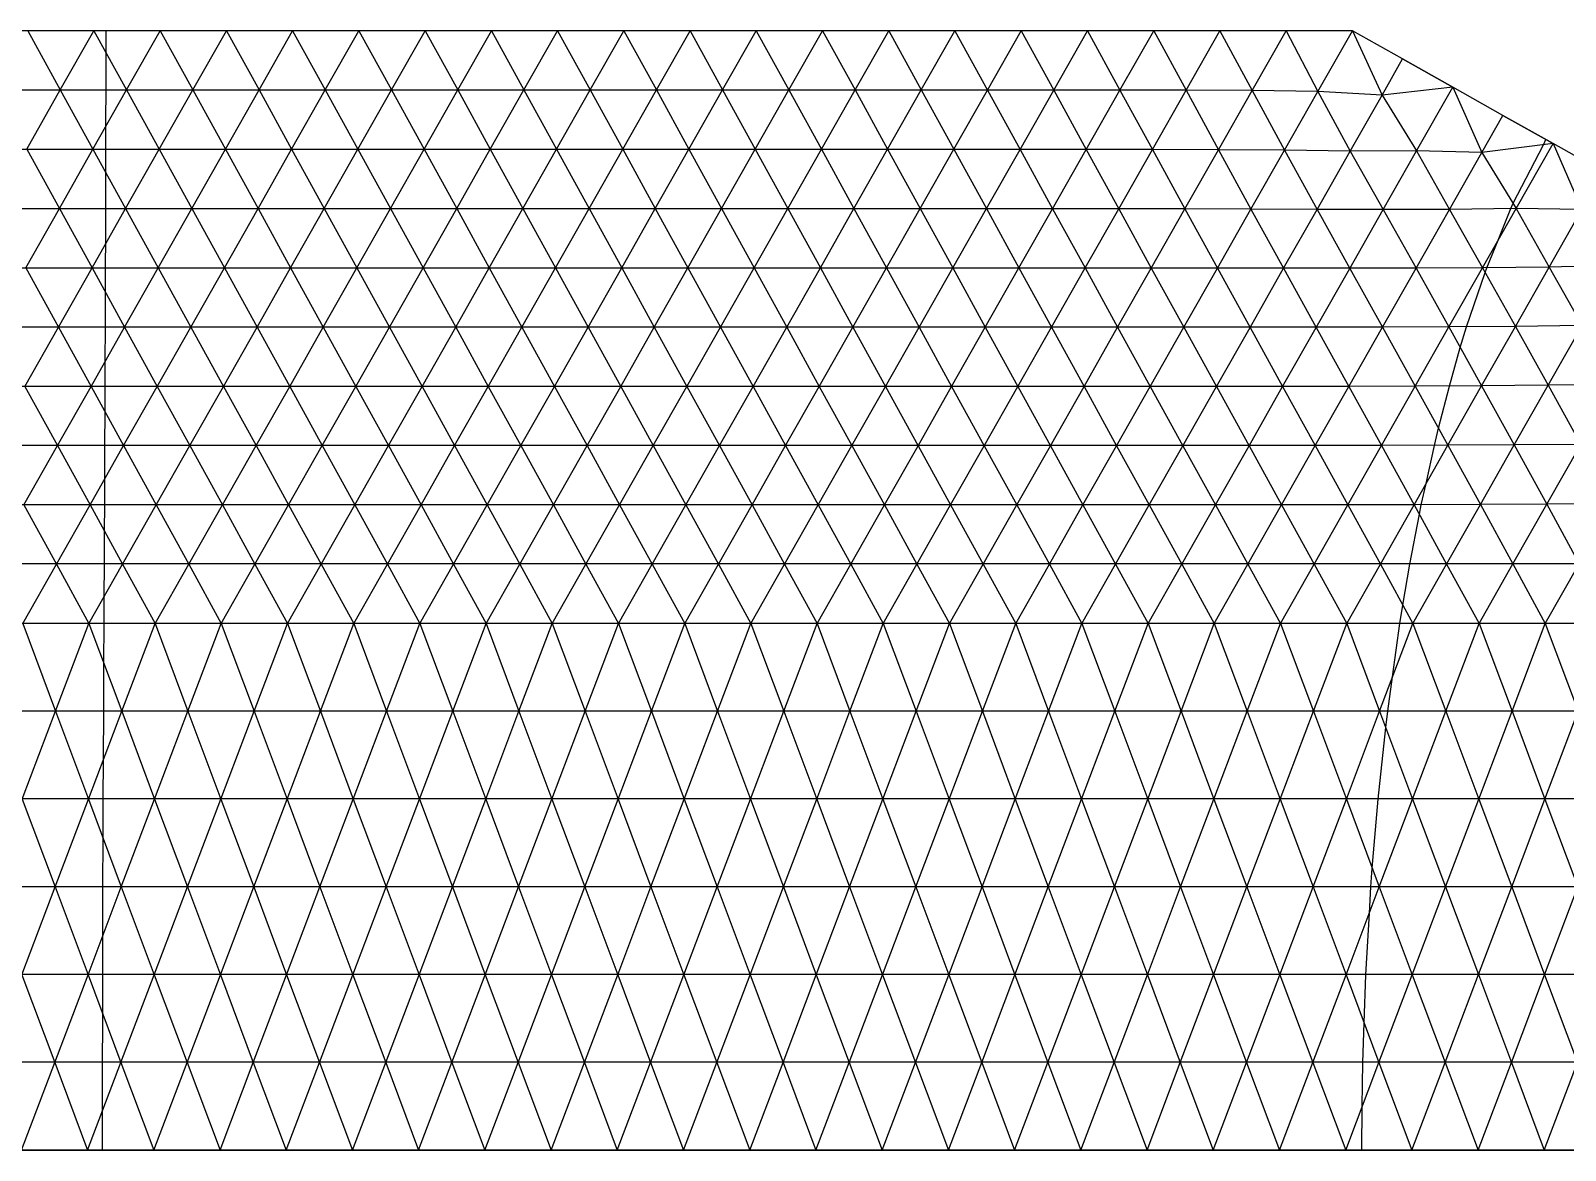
# Model space of a CAD drawing. Extents: x 0.18 to 10.14, y 0.02 to 7.38.
# Drawn here: x 6.559 to 7.482, y 1.157 to 1.83 of the extents above; entities that cross this region are included whole.
import ezdxf

# ---------------------------------------------------------------- set-up
doc = ezdxf.new("R2010")
doc.units = 0
doc.layers.add('1', color=7, linetype='CONTINUOUS')

msp = doc.modelspace()

# ---------------------------------------------------------------- linework, layer by layer
at = {"layer": '1', "color": 253}
for p, q in [((7.354183, 1.830233), (0.620165, 1.830233)), ((6.557257, 1.830233), (6.57689, 1.794582)), ((6.57689, 1.794582), (6.597104, 1.830233)), ((6.597104, 1.830233), (6.616734, 1.794581)), ((6.616734, 1.794581), (6.63695, 1.830233)), ((6.63695, 1.830233), (6.656577, 1.794581)), ((6.656577, 1.794581), (6.676796, 1.830233)), ((6.676796, 1.830233), (6.69642, 1.794581)), ((6.69642, 1.794581), (6.716642, 1.830233)), ((6.716642, 1.830233), (6.736265, 1.794581)), ((6.736265, 1.794581), (6.756489, 1.830233)), ((6.756489, 1.830233), (6.776105, 1.794577)), ((6.776105, 1.794577), (6.796335, 1.830233)), ((6.796335, 1.830233), (6.81595, 1.794585)), ((6.81595, 1.794585), (6.836182, 1.830233)), ((6.836182, 1.830233), (6.855793, 1.794573)), ((6.855793, 1.794573), (6.876028, 1.830233)), ((6.876028, 1.830233), (6.895632, 1.794586)), ((6.895632, 1.794586), (6.915874, 1.830233)), ((6.915874, 1.830233), (6.935482, 1.794574)), ((6.935482, 1.794574), (6.95572, 1.830233)), ((6.95572, 1.830233), (6.975317, 1.79458)), ((6.975317, 1.79458), (6.995567, 1.830233)), ((6.995567, 1.830233), (7.015165, 1.794575)), ((7.015165, 1.794575), (7.035412, 1.830233)), ((7.035412, 1.830233), (7.055004, 1.794571)), ((7.055004, 1.794571), (7.075259, 1.830233)), ((7.075259, 1.830233), (7.094844, 1.794566)), ((7.094844, 1.794566), (7.115106, 1.830233)), ((7.115106, 1.830233), (7.134682, 1.794557)), ((7.134682, 1.794557), (7.154951, 1.830233)), ((7.154951, 1.830233), (7.174517, 1.794542)), ((7.174517, 1.794542), (7.194798, 1.830233)), ((7.194798, 1.830233), (7.214345, 1.794509)), ((7.214345, 1.794509), (7.234644, 1.830233)), ((7.234644, 1.830233), (7.254146, 1.79444)), ((7.254146, 1.79444), (7.27449, 1.830233)), ((7.27449, 1.830233), (7.293895, 1.794275)), ((7.293895, 1.794275), (7.314337, 1.830233)), ((7.314337, 1.830233), (7.333438, 1.793749)), ((7.333438, 1.793749), (7.354183, 1.830233)), ((7.354183, 1.830233), (7.372028, 1.791558)), ((7.384363, 1.813256), (7.354183, 1.830233)), ((7.372028, 1.791558), (7.384363, 1.813256)), ((7.384363, 1.813256), (7.414544, 1.79628)), ((7.254146, 1.79444), (0.620165, 1.794582)), ((6.556683, 1.758932), (6.57689, 1.794582)), ((6.57689, 1.794582), (6.596525, 1.758931)), ((6.596525, 1.758931), (6.616734, 1.794581)), ((6.616734, 1.794581), (6.636365, 1.75893)), ((6.636365, 1.75893), (6.656577, 1.794581)), ((6.656577, 1.794581), (6.676205, 1.758928)), ((6.676205, 1.758928), (6.69642, 1.794581)), ((6.69642, 1.794581), (6.716045, 1.758929)), ((6.716045, 1.758929), (6.736265, 1.794581)), ((6.736265, 1.794581), (6.755887, 1.758929)), ((6.755887, 1.758929), (6.776105, 1.794577)), ((6.776105, 1.794577), (6.795722, 1.758922)), ((6.795722, 1.758922), (6.81595, 1.794585)), ((6.81595, 1.794585), (6.835563, 1.758935)), ((6.835563, 1.758935), (6.855793, 1.794573)), ((6.855793, 1.794573), (6.875404, 1.758916)), ((6.875404, 1.758916), (6.895632, 1.794586)), ((6.895632, 1.794586), (6.915235, 1.758933)), ((6.915235, 1.758933), (6.935482, 1.794574)), ((6.935482, 1.794574), (6.955085, 1.75892)), ((6.955085, 1.75892), (6.975317, 1.79458)), ((6.975317, 1.79458), (6.994915, 1.758921)), ((6.994915, 1.758921), (7.015165, 1.794575)), ((7.015165, 1.794575), (7.034759, 1.758918)), ((7.034759, 1.758918), (7.055004, 1.794571)), ((7.055004, 1.794571), (7.074593, 1.758905)), ((7.074593, 1.758905), (7.094844, 1.794566)), ((7.094844, 1.794566), (7.114424, 1.758895)), ((7.114424, 1.758895), (7.134682, 1.794557)), ((7.134682, 1.794557), (7.154253, 1.758874)), ((7.154253, 1.758874), (7.174517, 1.794542)), ((7.174517, 1.794542), (7.194075, 1.758838)), ((7.194075, 1.758838), (7.214345, 1.794509)), ((7.214345, 1.794509), (7.233879, 1.758769)), ((7.233879, 1.758769), (7.254146, 1.79444)), ((7.254146, 1.79444), (7.273639, 1.758633)), ((7.293895, 1.794275), (7.254146, 1.79444)), ((7.273639, 1.758633), (7.293895, 1.794275)), ((7.293895, 1.794275), (7.313321, 1.758356)), ((7.333438, 1.793749), (7.293895, 1.794275)), ((7.313321, 1.758356), (7.333438, 1.793749)), ((7.333438, 1.793749), (7.352861, 1.757836)), ((7.372028, 1.791558), (7.333438, 1.793749)), ((7.352861, 1.757836), (7.372028, 1.791558)), ((7.414544, 1.79628), (7.372028, 1.791558)), ((7.372028, 1.791558), (7.392783, 1.757996)), ((7.392783, 1.757996), (7.414544, 1.79628)), ((7.414544, 1.79628), (7.432045, 1.756993)), ((7.444724, 1.779303), (7.414544, 1.79628)), ((7.432045, 1.756993), (7.444724, 1.779303)), ((7.444724, 1.779303), (7.474905, 1.762327)), ((7.233879, 1.758769), (0.620165, 1.758931)), ((6.556683, 1.758932), (6.576319, 1.723281)), ((6.576319, 1.723281), (6.596525, 1.758931)), ((6.596525, 1.758931), (6.616159, 1.72328)), ((6.616159, 1.72328), (6.636365, 1.75893)), ((6.636365, 1.75893), (6.655997, 1.723278)), ((6.655997, 1.723278), (6.676205, 1.758928)), ((6.676205, 1.758928), (6.695833, 1.723276)), ((6.695833, 1.723276), (6.716045, 1.758929)), ((6.716045, 1.758929), (6.735669, 1.723276)), ((6.735669, 1.723276), (6.755887, 1.758929)), ((6.755887, 1.758929), (6.775508, 1.723277)), ((6.775508, 1.723277), (6.795722, 1.758922)), ((6.795722, 1.758922), (6.815339, 1.723267)), ((6.815339, 1.723267), (6.835563, 1.758935)), ((6.835563, 1.758935), (6.855175, 1.72328)), ((6.855175, 1.72328), (6.875404, 1.758916)), ((6.875404, 1.758916), (6.895013, 1.723266)), ((6.895013, 1.723266), (6.915235, 1.758933)), ((6.915235, 1.758933), (6.93484, 1.723273)), ((6.93484, 1.723273), (6.955085, 1.75892)), ((6.955085, 1.75892), (6.974682, 1.72327)), ((6.974682, 1.72327), (6.994915, 1.758921)), ((6.994915, 1.758921), (7.014514, 1.72326)), ((7.014514, 1.72326), (7.034759, 1.758918)), ((7.034759, 1.758918), (7.054347, 1.723258)), ((7.054347, 1.723258), (7.074593, 1.758905)), ((7.074593, 1.758905), (7.094181, 1.723239)), ((7.094181, 1.723239), (7.114424, 1.758895)), ((7.114424, 1.758895), (7.134003, 1.723223)), ((7.134003, 1.723223), (7.154253, 1.758874)), ((7.154253, 1.758874), (7.173826, 1.723191)), ((7.173826, 1.723191), (7.194075, 1.758838)), ((7.194075, 1.758838), (7.213634, 1.72314)), ((7.213634, 1.72314), (7.233879, 1.758769)), ((7.233879, 1.758769), (7.253421, 1.723051)), ((7.273639, 1.758633), (7.233879, 1.758769)), ((7.253421, 1.723051), (7.273639, 1.758633)), ((7.273639, 1.758633), (7.293178, 1.722915)), ((7.313321, 1.758356), (7.273639, 1.758633)), ((7.293178, 1.722915), (7.313321, 1.758356)), ((7.313321, 1.758356), (7.332909, 1.722723)), ((7.352861, 1.757836), (7.313321, 1.758356)), ((7.332909, 1.722723), (7.352861, 1.757836)), ((7.392783, 1.757996), (7.352861, 1.757836)), ((7.352861, 1.757836), (7.372692, 1.72264)), ((7.372692, 1.72264), (7.392783, 1.757996)), ((7.392783, 1.757996), (7.412536, 1.722665)), ((7.432045, 1.756993), (7.392783, 1.757996)), ((7.412536, 1.722665), (7.432045, 1.756993)), ((7.474905, 1.762327), (7.432045, 1.756993)), ((7.432045, 1.756993), (7.452778, 1.723387)), ((7.452778, 1.723387), (7.474905, 1.762327)), ((7.474905, 1.762327), (7.492232, 1.722731)), ((7.505085, 1.74535), (7.474905, 1.762327)), ((7.213634, 1.72314), (0.620165, 1.723281)), ((6.556115, 1.68763), (6.576319, 1.723281)), ((6.576319, 1.723281), (6.595953, 1.68763)), ((6.595953, 1.68763), (6.616159, 1.72328)), ((6.616159, 1.72328), (6.635791, 1.68763)), ((6.635791, 1.68763), (6.655997, 1.723278)), ((6.655997, 1.723278), (6.675626, 1.687627)), ((6.675626, 1.687627), (6.695833, 1.723276)), ((6.695833, 1.723276), (6.715459, 1.687623)), ((6.715459, 1.687623), (6.735669, 1.723276)), ((6.735669, 1.723276), (6.755291, 1.687622)), ((6.755291, 1.687622), (6.775508, 1.723277)), ((6.775508, 1.723277), (6.795125, 1.687624)), ((6.795125, 1.687624), (6.815339, 1.723267)), ((6.815339, 1.723267), (6.834954, 1.687615)), ((6.834954, 1.687615), (6.855175, 1.72328)), ((6.855175, 1.72328), (6.874784, 1.687621)), ((6.874784, 1.687621), (6.895013, 1.723266)), ((6.895013, 1.723266), (6.914617, 1.687618)), ((6.914617, 1.687618), (6.93484, 1.723273)), ((6.93484, 1.723273), (6.954446, 1.687614)), ((6.954446, 1.687614), (6.974682, 1.72327)), ((6.974682, 1.72327), (6.994276, 1.687613)), ((6.994276, 1.687613), (7.014514, 1.72326)), ((7.014514, 1.72326), (7.03411, 1.687607)), ((7.03411, 1.687607), (7.054347, 1.723258)), ((7.054347, 1.723258), (7.073936, 1.687592)), ((7.073936, 1.687592), (7.094181, 1.723239)), ((7.094181, 1.723239), (7.113761, 1.687581)), ((7.113761, 1.687581), (7.134003, 1.723223)), ((7.134003, 1.723223), (7.153585, 1.687555)), ((7.153585, 1.687555), (7.173826, 1.723191)), ((7.173826, 1.723191), (7.193399, 1.687519)), ((7.193399, 1.687519), (7.213634, 1.72314)), ((7.213634, 1.72314), (7.233205, 1.687465)), ((7.253421, 1.723051), (7.213634, 1.72314)), ((7.233205, 1.687465), (7.253421, 1.723051)), ((7.253421, 1.723051), (7.272995, 1.687396)), ((7.293178, 1.722915), (7.253421, 1.723051)), ((7.272995, 1.687396), (7.293178, 1.722915)), ((7.293178, 1.722915), (7.312787, 1.687316)), ((7.332909, 1.722723), (7.293178, 1.722915)), ((7.312787, 1.687316), (7.332909, 1.722723)), ((7.332909, 1.722723), (7.352599, 1.687278)), ((7.412536, 1.722665), (7.332909, 1.722723)), ((7.352599, 1.687278), (7.372692, 1.72264)), ((7.372692, 1.72264), (7.392465, 1.687346)), ((7.392465, 1.687346), (7.412536, 1.722665)), ((7.452778, 1.723387), (7.412536, 1.722665)), ((7.412536, 1.722665), (7.432456, 1.687626)), ((7.432456, 1.687626), (7.452778, 1.723387)), ((7.452778, 1.723387), (7.472487, 1.68798)), ((7.492232, 1.722731), (7.452778, 1.723387)), ((7.472487, 1.68798), (7.492232, 1.722731)), ((7.392465, 1.687346), (0.620165, 1.68763)), ((6.556115, 1.68763), (6.575747, 1.65198)), ((6.575747, 1.65198), (6.595953, 1.68763)), ((6.595953, 1.68763), (6.615583, 1.65198)), ((6.615583, 1.65198), (6.635791, 1.68763)), ((6.635791, 1.68763), (6.655419, 1.651979)), ((6.655419, 1.651979), (6.675626, 1.687627)), ((6.675626, 1.687627), (6.695251, 1.651976)), ((6.695251, 1.651976), (6.715459, 1.687623)), ((6.715459, 1.687623), (6.735081, 1.651971)), ((6.735081, 1.651971), (6.755291, 1.687622)), ((6.755291, 1.687622), (6.774908, 1.651968)), ((6.774908, 1.651968), (6.795125, 1.687624)), ((6.795125, 1.687624), (6.814739, 1.651971)), ((6.814739, 1.651971), (6.834954, 1.687615)), ((6.834954, 1.687615), (6.854567, 1.651965)), ((6.854567, 1.651965), (6.874784, 1.687621)), ((6.874784, 1.687621), (6.894391, 1.651963)), ((6.894391, 1.651963), (6.914617, 1.687618)), ((6.914617, 1.687618), (6.934218, 1.651966)), ((6.934218, 1.651966), (6.954446, 1.687614)), ((6.954446, 1.687614), (6.974049, 1.651964)), ((6.974049, 1.651964), (6.994276, 1.687613)), ((6.994276, 1.687613), (7.013872, 1.65195)), ((7.013872, 1.65195), (7.03411, 1.687607)), ((7.03411, 1.687607), (7.053697, 1.651957)), ((7.053697, 1.651957), (7.073936, 1.687592)), ((7.073936, 1.687592), (7.093528, 1.65193)), ((7.093528, 1.65193), (7.113761, 1.687581)), ((7.113761, 1.687581), (7.133342, 1.651925)), ((7.133342, 1.651925), (7.153585, 1.687555)), ((7.153585, 1.687555), (7.17317, 1.651898)), ((7.17317, 1.651898), (7.193399, 1.687519)), ((7.193399, 1.687519), (7.212979, 1.651863)), ((7.212979, 1.651863), (7.233205, 1.687465)), ((7.233205, 1.687465), (7.252793, 1.651828)), ((7.252793, 1.651828), (7.272995, 1.687396)), ((7.272995, 1.687396), (7.292605, 1.651796)), ((7.292605, 1.651796), (7.312787, 1.687316)), ((7.312787, 1.687316), (7.332434, 1.651789)), ((7.332434, 1.651789), (7.352599, 1.687278)), ((7.352599, 1.687278), (7.372298, 1.651848)), ((7.372298, 1.651848), (7.392465, 1.687346)), ((7.432456, 1.687626), (7.392465, 1.687346)), ((7.392465, 1.687346), (7.412228, 1.652029)), ((7.412228, 1.652029), (7.432456, 1.687626)), ((7.472487, 1.68798), (7.432456, 1.687626)), ((7.432456, 1.687626), (7.452235, 1.652334)), ((7.452235, 1.652334), (7.472487, 1.68798)), ((7.512877, 1.688973), (7.472487, 1.68798)), ((7.472487, 1.68798), (7.492344, 1.652838)), ((7.492344, 1.652838), (7.452235, 1.652334)), ((7.471952, 1.616944), (7.492344, 1.652838)), ((7.372298, 1.651848), (0.620165, 1.651979)), ((6.555537, 1.616329), (6.575747, 1.65198)), ((6.575747, 1.65198), (6.595371, 1.616329)), ((6.595371, 1.616329), (6.615583, 1.65198)), ((6.615583, 1.65198), (6.635205, 1.616329)), ((6.635205, 1.616329), (6.655419, 1.651979)), ((6.655419, 1.651979), (6.675038, 1.616328)), ((6.675038, 1.616328), (6.695251, 1.651976)), ((6.695251, 1.651976), (6.714869, 1.616325)), ((6.714869, 1.616325), (6.735081, 1.651971)), ((6.735081, 1.651971), (6.754695, 1.61632)), ((6.754695, 1.61632), (6.774908, 1.651968)), ((6.774908, 1.651968), (6.794519, 1.616315)), ((6.794519, 1.616315), (6.814739, 1.651971)), ((6.814739, 1.651971), (6.834344, 1.616317)), ((6.834344, 1.616317), (6.854567, 1.651965)), ((6.854567, 1.651965), (6.874172, 1.616315)), ((6.874172, 1.616315), (6.894391, 1.651963)), ((6.894391, 1.651963), (6.913995, 1.616312)), ((6.913995, 1.616312), (6.934218, 1.651966)), ((6.934218, 1.651966), (6.953815, 1.616309)), ((6.953815, 1.616309), (6.974049, 1.651964)), ((6.974049, 1.651964), (6.993643, 1.616318)), ((6.993643, 1.616318), (7.013872, 1.65195)), ((7.013872, 1.65195), (7.03347, 1.616295)), ((7.03347, 1.616295), (7.053697, 1.651957)), ((7.053697, 1.651957), (7.073283, 1.616299)), ((7.073283, 1.616299), (7.093528, 1.65193)), ((7.093528, 1.65193), (7.113113, 1.616286)), ((7.113113, 1.616286), (7.133342, 1.651925)), ((7.133342, 1.651925), (7.152933, 1.616273)), ((7.152933, 1.616273), (7.17317, 1.651898)), ((7.17317, 1.651898), (7.192753, 1.616251)), ((7.192753, 1.616251), (7.212979, 1.651863)), ((7.212979, 1.651863), (7.232569, 1.616229)), ((7.232569, 1.616229), (7.252793, 1.651828)), ((7.252793, 1.651828), (7.272394, 1.616222)), ((7.272394, 1.616222), (7.292605, 1.651796)), ((7.292605, 1.651796), (7.312231, 1.616222)), ((7.312231, 1.616222), (7.332434, 1.651789)), ((7.332434, 1.651789), (7.352084, 1.61627)), ((7.352084, 1.61627), (7.372298, 1.651848)), ((7.412228, 1.652029), (7.372298, 1.651848)), ((7.372298, 1.651848), (7.391978, 1.616394)), ((7.391978, 1.616394), (7.412228, 1.652029)), ((7.452235, 1.652334), (7.412228, 1.652029)), ((7.412228, 1.652029), (7.431935, 1.616606)), ((7.431935, 1.616606), (7.452235, 1.652334)), ((7.452235, 1.652334), (7.471952, 1.616944)), ((7.352084, 1.61627), (0.620165, 1.616329)), ((6.555537, 1.616329), (6.575151, 1.580678)), ((6.575151, 1.580678), (6.595371, 1.616329)), ((6.595371, 1.616329), (6.614984, 1.580678)), ((6.614984, 1.580678), (6.635205, 1.616329)), ((6.635205, 1.616329), (6.654815, 1.580678)), ((6.654815, 1.580678), (6.675038, 1.616328)), ((6.675038, 1.616328), (6.694647, 1.580677)), ((6.694647, 1.580677), (6.714869, 1.616325)), ((6.714869, 1.616325), (6.734475, 1.580674)), ((6.734475, 1.580674), (6.754695, 1.61632)), ((6.754695, 1.61632), (6.7743, 1.580669)), ((6.7743, 1.580669), (6.794519, 1.616315)), ((6.794519, 1.616315), (6.814121, 1.580663)), ((6.814121, 1.580663), (6.834344, 1.616317)), ((6.834344, 1.616317), (6.853942, 1.580663)), ((6.853942, 1.580663), (6.874172, 1.616315)), ((6.874172, 1.616315), (6.893768, 1.580666)), ((6.893768, 1.580666), (6.913995, 1.616312)), ((6.913995, 1.616312), (6.933592, 1.580666)), ((6.933592, 1.580666), (6.953815, 1.616309)), ((6.953815, 1.616309), (6.973411, 1.580656)), ((6.973411, 1.580656), (6.993643, 1.616318)), ((6.993643, 1.616318), (7.013232, 1.580663)), ((7.013232, 1.580663), (7.03347, 1.616295)), ((7.03347, 1.616295), (7.05306, 1.580653)), ((7.05306, 1.580653), (7.073283, 1.616299)), ((7.073283, 1.616299), (7.092875, 1.580641)), ((7.092875, 1.580641), (7.113113, 1.616286)), ((7.113113, 1.616286), (7.132694, 1.580644)), ((7.132694, 1.580644), (7.152933, 1.616273)), ((7.152933, 1.616273), (7.172527, 1.580631)), ((7.172527, 1.580631), (7.192753, 1.616251)), ((7.192753, 1.616251), (7.21234, 1.580608)), ((7.21234, 1.580608), (7.232569, 1.616229)), ((7.232569, 1.616229), (7.252162, 1.580616)), ((7.252162, 1.580616), (7.272394, 1.616222)), ((7.272394, 1.616222), (7.292006, 1.580617)), ((7.292006, 1.580617), (7.312231, 1.616222)), ((7.312231, 1.616222), (7.331843, 1.580649)), ((7.331843, 1.580649), (7.352084, 1.61627)), ((7.391978, 1.616394), (7.352084, 1.61627)), ((7.352084, 1.61627), (7.371721, 1.580726)), ((7.371721, 1.580726), (7.391978, 1.616394)), ((7.431935, 1.616606), (7.391978, 1.616394)), ((7.391978, 1.616394), (7.411627, 1.580866)), ((7.411627, 1.580866), (7.431935, 1.616606)), ((7.471952, 1.616944), (7.431935, 1.616606)), ((7.431935, 1.616606), (7.451575, 1.581082)), ((7.451575, 1.581082), (7.471952, 1.616944)), ((7.512033, 1.617403), (7.471952, 1.616944)), ((7.471952, 1.616944), (7.491579, 1.581393)), ((7.371721, 1.580726), (0.620165, 1.580678)), ((6.55492, 1.545028), (6.575151, 1.580678)), ((6.575151, 1.580678), (6.59475, 1.545028)), ((6.59475, 1.545028), (6.614984, 1.580678)), ((6.614984, 1.580678), (6.63458, 1.545028)), ((6.63458, 1.545028), (6.654815, 1.580678)), ((6.654815, 1.580678), (6.67441, 1.545028)), ((6.67441, 1.545028), (6.694647, 1.580677)), ((6.694647, 1.580677), (6.714239, 1.545026)), ((6.714239, 1.545026), (6.734475, 1.580674)), ((6.734475, 1.580674), (6.754066, 1.545024)), ((6.754066, 1.545024), (6.7743, 1.580669)), ((6.7743, 1.580669), (6.793891, 1.54502)), ((6.793891, 1.54502), (6.814121, 1.580663)), ((6.814121, 1.580663), (6.833711, 1.545015)), ((6.833711, 1.545015), (6.853942, 1.580663)), ((6.853942, 1.580663), (6.87353, 1.545012)), ((6.87353, 1.545012), (6.893768, 1.580666)), ((6.893768, 1.580666), (6.913353, 1.545017)), ((6.913353, 1.545017), (6.933592, 1.580666)), ((6.933592, 1.580666), (6.953179, 1.545019)), ((6.953179, 1.545019), (6.973411, 1.580656)), ((6.973411, 1.580656), (6.993001, 1.545013)), ((6.993001, 1.545013), (7.013232, 1.580663)), ((7.013232, 1.580663), (7.03282, 1.545005)), ((7.03282, 1.545005), (7.05306, 1.580653)), ((7.05306, 1.580653), (7.072637, 1.545007)), ((7.072637, 1.545007), (7.092875, 1.580641)), ((7.092875, 1.580641), (7.112464, 1.545007)), ((7.112464, 1.545007), (7.132694, 1.580644)), ((7.132694, 1.580644), (7.152287, 1.544994)), ((7.152287, 1.544994), (7.172527, 1.580631)), ((7.172527, 1.580631), (7.192108, 1.544994)), ((7.192108, 1.544994), (7.21234, 1.580608)), ((7.21234, 1.580608), (7.231931, 1.544983)), ((7.231931, 1.544983), (7.252162, 1.580616)), ((7.252162, 1.580616), (7.271759, 1.544998)), ((7.271759, 1.544998), (7.292006, 1.580617)), ((7.292006, 1.580617), (7.311605, 1.545007)), ((7.311605, 1.545007), (7.331843, 1.580649)), ((7.331843, 1.580649), (7.351445, 1.54505)), ((7.351445, 1.54505), (7.371721, 1.580726)), ((7.411627, 1.580866), (7.371721, 1.580726)), ((7.371721, 1.580726), (7.391325, 1.545134)), ((7.391325, 1.545134), (7.411627, 1.580866)), ((7.451575, 1.581082), (7.411627, 1.580866)), ((7.411627, 1.580866), (7.431223, 1.54525)), ((7.431223, 1.54525), (7.451575, 1.581082)), ((7.491579, 1.581393), (7.451575, 1.581082)), ((7.451575, 1.581082), (7.471149, 1.545434)), ((7.471149, 1.545434), (7.491579, 1.581393)), ((7.391325, 1.545134), (0.620165, 1.545027)), ((6.55492, 1.545028), (6.574502, 1.509377)), ((6.574502, 1.509377), (6.59475, 1.545028)), ((6.59475, 1.545028), (6.61433, 1.509377)), ((6.61433, 1.509377), (6.63458, 1.545028)), ((6.63458, 1.545028), (6.654158, 1.509377)), ((6.654158, 1.509377), (6.67441, 1.545028)), ((6.67441, 1.545028), (6.693986, 1.509377)), ((6.693986, 1.509377), (6.714239, 1.545026)), ((6.714239, 1.545026), (6.733813, 1.509376)), ((6.733813, 1.509376), (6.754066, 1.545024)), ((6.754066, 1.545024), (6.773639, 1.509375)), ((6.773639, 1.509375), (6.793891, 1.54502)), ((6.793891, 1.54502), (6.813464, 1.509372)), ((6.813464, 1.509372), (6.833711, 1.545015)), ((6.833711, 1.545015), (6.853286, 1.509369)), ((6.853286, 1.509369), (6.87353, 1.545012)), ((6.87353, 1.545012), (6.893107, 1.509366)), ((6.893107, 1.509366), (6.913353, 1.545017)), ((6.913353, 1.545017), (6.932929, 1.50937)), ((6.932929, 1.50937), (6.953179, 1.545019)), ((6.953179, 1.545019), (6.972755, 1.509372)), ((6.972755, 1.509372), (6.993001, 1.545013)), ((6.993001, 1.545013), (7.01258, 1.509372)), ((7.01258, 1.509372), (7.03282, 1.545005)), ((7.03282, 1.545005), (7.052404, 1.509361)), ((7.052404, 1.509361), (7.072637, 1.545007)), ((7.072637, 1.545007), (7.092215, 1.509355)), ((7.092215, 1.509355), (7.112464, 1.545007)), ((7.112464, 1.545007), (7.132042, 1.50938)), ((7.132042, 1.50938), (7.152287, 1.544994)), ((7.152287, 1.544994), (7.171884, 1.509354)), ((7.171884, 1.509354), (7.192108, 1.544994)), ((7.192108, 1.544994), (7.211685, 1.509349)), ((7.211685, 1.509349), (7.231931, 1.544983)), ((7.231931, 1.544983), (7.251516, 1.50937)), ((7.251516, 1.50937), (7.271759, 1.544998)), ((7.271759, 1.544998), (7.291358, 1.509363)), ((7.291358, 1.509363), (7.311605, 1.545007)), ((7.311605, 1.545007), (7.331179, 1.509379)), ((7.331179, 1.509379), (7.351445, 1.54505)), ((7.351445, 1.54505), (7.37103, 1.50942)), ((7.37103, 1.50942), (7.391325, 1.545134)), ((7.431223, 1.54525), (7.391325, 1.545134)), ((7.391325, 1.545134), (7.410895, 1.509459)), ((7.410895, 1.509459), (7.431223, 1.54525)), ((7.471149, 1.545434), (7.431223, 1.54525)), ((7.431223, 1.54525), (7.450747, 1.509545)), ((7.450747, 1.509545), (7.471149, 1.545434)), ((7.511113, 1.545686), (7.471149, 1.545434)), ((7.471149, 1.545434), (7.49065, 1.509653)), ((7.450747, 1.509545), (0.620165, 1.509377)), ((6.554237, 1.473726), (6.574502, 1.509377)), ((6.574502, 1.509377), (6.594063, 1.473726)), ((6.594063, 1.473726), (6.61433, 1.509377)), ((6.61433, 1.509377), (6.633889, 1.473726)), ((6.633889, 1.473726), (6.654158, 1.509377)), ((6.654158, 1.509377), (6.673715, 1.473726)), ((6.673715, 1.473726), (6.693986, 1.509377)), ((6.693986, 1.509377), (6.713541, 1.473726)), ((6.713541, 1.473726), (6.733813, 1.509376)), ((6.733813, 1.509376), (6.753367, 1.473726)), ((6.753367, 1.473726), (6.773639, 1.509375)), ((6.773639, 1.509375), (6.793193, 1.473726)), ((6.793193, 1.473726), (6.813464, 1.509372)), ((6.813464, 1.509372), (6.833019, 1.473726)), ((6.833019, 1.473726), (6.853286, 1.509369)), ((6.853286, 1.509369), (6.872845, 1.473726)), ((6.872845, 1.473726), (6.893107, 1.509366)), ((6.893107, 1.509366), (6.912671, 1.473726)), ((6.912671, 1.473726), (6.932929, 1.50937)), ((6.932929, 1.50937), (6.952497, 1.473726)), ((6.952497, 1.473726), (6.972755, 1.509372)), ((6.972755, 1.509372), (6.992323, 1.473726)), ((6.992323, 1.473726), (7.01258, 1.509372)), ((7.01258, 1.509372), (7.032149, 1.473726)), ((7.032149, 1.473726), (7.052404, 1.509361)), ((7.052404, 1.509361), (7.071975, 1.473726)), ((7.071975, 1.473726), (7.092215, 1.509355)), ((7.092215, 1.509355), (7.111802, 1.473726)), ((7.111802, 1.473726), (7.132042, 1.50938)), ((7.132042, 1.50938), (7.151628, 1.473726)), ((7.151628, 1.473726), (7.171884, 1.509354)), ((7.171884, 1.509354), (7.191453, 1.473726)), ((7.191453, 1.473726), (7.211685, 1.509349)), ((7.211685, 1.509349), (7.231279, 1.473726)), ((7.231279, 1.473726), (7.251516, 1.50937)), ((7.251516, 1.50937), (7.271105, 1.473726)), ((7.271105, 1.473726), (7.291358, 1.509363)), ((7.291358, 1.509363), (7.310931, 1.473726)), ((7.310931, 1.473726), (7.331179, 1.509379)), ((7.331179, 1.509379), (7.350756, 1.473726)), ((7.350756, 1.473726), (7.37103, 1.50942)), ((7.37103, 1.50942), (7.390584, 1.473726)), ((7.390584, 1.473726), (7.410895, 1.509459)), ((7.410895, 1.509459), (7.430409, 1.473726)), ((7.430409, 1.473726), (7.450747, 1.509545)), ((7.49065, 1.509653), (7.450747, 1.509545)), ((7.450747, 1.509545), (7.470234, 1.473726)), ((7.470234, 1.473726), (7.49065, 1.509653)), ((7.908321, 1.473726), (0.620165, 1.473726)), ((6.554237, 1.473726), (6.574018, 1.42091)), ((6.574018, 1.42091), (6.594063, 1.473726)), ((6.594063, 1.473726), (6.613846, 1.42091)), ((6.613846, 1.42091), (6.633889, 1.473726)), ((6.633889, 1.473726), (6.653673, 1.42091)), ((6.653673, 1.42091), (6.673715, 1.473726)), ((6.673715, 1.473726), (6.693501, 1.42091)), ((6.693501, 1.42091), (6.713541, 1.473726)), ((6.713541, 1.473726), (6.733328, 1.42091)), ((6.733328, 1.42091), (6.753367, 1.473726)), ((6.753367, 1.473726), (6.773156, 1.42091)), ((6.773156, 1.42091), (6.793193, 1.473726)), ((6.793193, 1.473726), (6.812984, 1.42091)), ((6.812984, 1.42091), (6.833019, 1.473726)), ((6.833019, 1.473726), (6.852812, 1.42091)), ((6.852812, 1.42091), (6.872845, 1.473726)), ((6.872845, 1.473726), (6.892639, 1.42091)), ((6.892639, 1.42091), (6.912671, 1.473726)), ((6.912671, 1.473726), (6.932467, 1.42091)), ((6.932467, 1.42091), (6.952497, 1.473726)), ((6.952497, 1.473726), (6.972294, 1.42091)), ((6.972294, 1.42091), (6.992323, 1.473726)), ((6.992323, 1.473726), (7.012121, 1.42091)), ((7.012121, 1.42091), (7.032149, 1.473726)), ((7.032149, 1.473726), (7.051949, 1.42091)), ((7.051949, 1.42091), (7.071975, 1.473726)), ((7.071975, 1.473726), (7.091777, 1.42091)), ((7.091777, 1.42091), (7.111802, 1.473726)), ((7.111802, 1.473726), (7.131605, 1.42091)), ((7.131605, 1.42091), (7.151628, 1.473726)), ((7.151628, 1.473726), (7.171432, 1.42091)), ((7.171432, 1.42091), (7.191453, 1.473726)), ((7.191453, 1.473726), (7.211259, 1.42091)), ((7.211259, 1.42091), (7.231279, 1.473726)), ((7.231279, 1.473726), (7.251088, 1.42091)), ((7.251088, 1.42091), (7.271105, 1.473726)), ((7.271105, 1.473726), (7.290914, 1.420908)), ((7.290914, 1.420908), (7.310931, 1.473726)), ((7.310931, 1.473726), (7.330744, 1.420912)), ((7.330744, 1.420912), (7.350756, 1.473726)), ((7.350756, 1.473726), (7.37057, 1.420909)), ((7.37057, 1.420909), (7.390584, 1.473726)), ((7.390584, 1.473726), (7.410399, 1.420914)), ((7.410399, 1.420914), (7.430409, 1.473726)), ((7.430409, 1.473726), (7.450228, 1.420907)), ((7.450228, 1.420907), (7.470234, 1.473726)), ((7.470234, 1.473726), (7.490054, 1.420913)), ((7.769044, 1.421027), (0.620165, 1.42091)), ((6.553972, 1.368094), (6.574018, 1.42091)), ((6.574018, 1.42091), (6.593801, 1.368094)), ((6.593801, 1.368094), (6.613846, 1.42091)), ((6.613846, 1.42091), (6.63363, 1.368094)), ((6.63363, 1.368094), (6.653673, 1.42091)), ((6.653673, 1.42091), (6.67346, 1.368094)), ((6.67346, 1.368094), (6.693501, 1.42091)), ((6.693501, 1.42091), (6.713289, 1.368094)), ((6.713289, 1.368094), (6.733328, 1.42091)), ((6.733328, 1.42091), (6.753118, 1.368094)), ((6.753118, 1.368094), (6.773156, 1.42091)), ((6.773156, 1.42091), (6.792947, 1.368094)), ((6.792947, 1.368094), (6.812984, 1.42091)), ((6.812984, 1.42091), (6.832777, 1.368094)), ((6.832777, 1.368094), (6.852812, 1.42091)), ((6.852812, 1.42091), (6.872606, 1.368094)), ((6.872606, 1.368094), (6.892639, 1.42091)), ((6.892639, 1.42091), (6.912435, 1.368094)), ((6.912435, 1.368094), (6.932467, 1.42091)), ((6.932467, 1.42091), (6.952264, 1.368094)), ((6.952264, 1.368094), (6.972294, 1.42091)), ((6.972294, 1.42091), (6.992093, 1.368094)), ((6.992093, 1.368094), (7.012121, 1.42091)), ((7.012121, 1.42091), (7.031922, 1.368094)), ((7.031922, 1.368094), (7.051949, 1.42091)), ((7.051949, 1.42091), (7.071751, 1.368094)), ((7.071751, 1.368094), (7.091777, 1.42091)), ((7.091777, 1.42091), (7.11158, 1.368094)), ((7.11158, 1.368094), (7.131605, 1.42091)), ((7.131605, 1.42091), (7.151411, 1.368094)), ((7.151411, 1.368094), (7.171432, 1.42091)), ((7.171432, 1.42091), (7.191239, 1.368094)), ((7.191239, 1.368094), (7.211259, 1.42091)), ((7.211259, 1.42091), (7.23107, 1.368095)), ((7.23107, 1.368095), (7.251088, 1.42091)), ((7.251088, 1.42091), (7.270898, 1.368094)), ((7.270898, 1.368094), (7.290914, 1.420908)), ((7.290914, 1.420908), (7.310725, 1.368091)), ((7.310725, 1.368091), (7.330744, 1.420912)), ((7.330744, 1.420912), (7.35056, 1.368098)), ((7.35056, 1.368098), (7.37057, 1.420909)), ((7.37057, 1.420909), (7.390387, 1.368094)), ((7.390387, 1.368094), (7.410399, 1.420914)), ((7.410399, 1.420914), (7.430216, 1.3681)), ((7.430216, 1.3681), (7.450228, 1.420907)), ((7.450228, 1.420907), (7.470048, 1.368092)), ((7.470048, 1.368092), (7.490054, 1.420913)), ((7.749104, 1.368233), (0.620165, 1.368094)), ((6.553972, 1.368094), (6.573754, 1.315278)), ((6.573754, 1.315278), (6.593801, 1.368094)), ((6.593801, 1.368094), (6.613585, 1.315278)), ((6.613585, 1.315278), (6.63363, 1.368094)), ((6.63363, 1.368094), (6.653416, 1.315278)), ((6.653416, 1.315278), (6.67346, 1.368094)), ((6.67346, 1.368094), (6.693247, 1.315278)), ((6.693247, 1.315278), (6.713289, 1.368094)), ((6.713289, 1.368094), (6.733078, 1.315278)), ((6.733078, 1.315278), (6.753118, 1.368094)), ((6.753118, 1.368094), (6.772909, 1.315278)), ((6.772909, 1.315278), (6.792947, 1.368094)), ((6.792947, 1.368094), (6.81274, 1.315278)), ((6.81274, 1.315278), (6.832777, 1.368094)), ((6.832777, 1.368094), (6.85257, 1.315278)), ((6.85257, 1.315278), (6.872606, 1.368094)), ((6.872606, 1.368094), (6.892401, 1.315278)), ((6.892401, 1.315278), (6.912435, 1.368094)), ((6.912435, 1.368094), (6.932232, 1.315278)), ((6.932232, 1.315278), (6.952264, 1.368094)), ((6.952264, 1.368094), (6.972063, 1.315278)), ((6.972063, 1.315278), (6.992093, 1.368094)), ((6.992093, 1.368094), (7.011894, 1.315278)), ((7.011894, 1.315278), (7.031922, 1.368094)), ((7.031922, 1.368094), (7.051724, 1.315278)), ((7.051724, 1.315278), (7.071751, 1.368094)), ((7.071751, 1.368094), (7.091556, 1.315278)), ((7.091556, 1.315278), (7.11158, 1.368094)), ((7.11158, 1.368094), (7.131386, 1.315278)), ((7.131386, 1.315278), (7.151411, 1.368094)), ((7.151411, 1.368094), (7.171217, 1.315278)), ((7.171217, 1.315278), (7.191239, 1.368094)), ((7.191239, 1.368094), (7.211048, 1.315279)), ((7.211048, 1.315279), (7.23107, 1.368095)), ((7.23107, 1.368095), (7.250879, 1.31528)), ((7.250879, 1.31528), (7.270898, 1.368094)), ((7.270898, 1.368094), (7.29071, 1.315279)), ((7.29071, 1.315279), (7.310725, 1.368091)), ((7.310725, 1.368091), (7.330537, 1.315273)), ((7.330537, 1.315273), (7.35056, 1.368098)), ((7.35056, 1.368098), (7.370376, 1.315282)), ((7.370376, 1.315282), (7.390387, 1.368094)), ((7.390387, 1.368094), (7.410205, 1.315281)), ((7.410205, 1.315281), (7.430216, 1.3681)), ((7.430216, 1.3681), (7.450032, 1.31528)), ((7.450032, 1.31528), (7.470048, 1.368092)), ((7.470048, 1.368092), (7.489872, 1.315282)), ((7.729073, 1.31539), (0.620165, 1.315278)), ((6.553706, 1.262463), (6.573754, 1.315278)), ((6.573754, 1.315278), (6.593539, 1.262463)), ((6.593539, 1.262463), (6.613585, 1.315278)), ((6.613585, 1.315278), (6.633371, 1.262463)), ((6.633371, 1.262463), (6.653416, 1.315278)), ((6.653416, 1.315278), (6.673204, 1.262463)), ((6.673204, 1.262463), (6.693247, 1.315278)), ((6.693247, 1.315278), (6.713037, 1.262463)), ((6.713037, 1.262463), (6.733078, 1.315278)), ((6.733078, 1.315278), (6.752869, 1.262463)), ((6.752869, 1.262463), (6.772909, 1.315278)), ((6.772909, 1.315278), (6.792701, 1.262463)), ((6.792701, 1.262463), (6.81274, 1.315278)), ((6.81274, 1.315278), (6.832534, 1.262463)), ((6.832534, 1.262463), (6.85257, 1.315278)), ((6.85257, 1.315278), (6.872366, 1.262463)), ((6.872366, 1.262463), (6.892401, 1.315278)), ((6.892401, 1.315278), (6.912199, 1.262463)), ((6.912199, 1.262463), (6.932232, 1.315278)), ((6.932232, 1.315278), (6.952031, 1.262463)), ((6.952031, 1.262463), (6.972063, 1.315278)), ((6.972063, 1.315278), (6.991863, 1.262463)), ((6.991863, 1.262463), (7.011894, 1.315278)), ((7.011894, 1.315278), (7.031695, 1.262463)), ((7.031695, 1.262463), (7.051724, 1.315278)), ((7.051724, 1.315278), (7.071528, 1.262463)), ((7.071528, 1.262463), (7.091556, 1.315278)), ((7.091556, 1.315278), (7.111361, 1.262463)), ((7.111361, 1.262463), (7.131386, 1.315278)), ((7.131386, 1.315278), (7.151194, 1.262463)), ((7.151194, 1.262463), (7.171217, 1.315278)), ((7.171217, 1.315278), (7.191025, 1.262463)), ((7.191025, 1.262463), (7.211048, 1.315279)), ((7.211048, 1.315279), (7.230858, 1.262463)), ((7.230858, 1.262463), (7.250879, 1.31528)), ((7.250879, 1.31528), (7.270691, 1.262464)), ((7.270691, 1.262464), (7.29071, 1.315279)), ((7.29071, 1.315279), (7.310524, 1.262463)), ((7.310524, 1.262463), (7.330537, 1.315273)), ((7.330537, 1.315273), (7.350352, 1.262457)), ((7.350352, 1.262457), (7.370376, 1.315282)), ((7.370376, 1.315282), (7.390192, 1.262464)), ((7.390192, 1.262464), (7.410205, 1.315281)), ((7.410205, 1.315281), (7.430027, 1.26247)), ((7.430027, 1.26247), (7.450032, 1.31528)), ((7.450032, 1.31528), (7.469849, 1.262458)), ((7.469849, 1.262458), (7.489872, 1.315282)), ((7.748929, 1.262588), (0.620165, 1.262463)), ((6.553706, 1.262463), (6.573491, 1.209647)), ((6.573491, 1.209647), (6.593539, 1.262463)), ((6.593539, 1.262463), (6.613325, 1.209647)), ((6.613325, 1.209647), (6.633371, 1.262463)), ((6.633371, 1.262463), (6.653159, 1.209647)), ((6.653159, 1.209647), (6.673204, 1.262463)), ((6.673204, 1.262463), (6.692993, 1.209647)), ((6.692993, 1.209647), (6.713037, 1.262463)), ((6.713037, 1.262463), (6.732827, 1.209647)), ((6.732827, 1.209647), (6.752869, 1.262463)), ((6.752869, 1.262463), (6.772661, 1.209647)), ((6.772661, 1.209647), (6.792701, 1.262463)), ((6.792701, 1.262463), (6.812495, 1.209647)), ((6.812495, 1.209647), (6.832534, 1.262463)), ((6.832534, 1.262463), (6.852329, 1.209647)), ((6.852329, 1.209647), (6.872366, 1.262463)), ((6.872366, 1.262463), (6.892163, 1.209647)), ((6.892163, 1.209647), (6.912199, 1.262463)), ((6.912199, 1.262463), (6.931997, 1.209647)), ((6.931997, 1.209647), (6.952031, 1.262463)), ((6.952031, 1.262463), (6.971831, 1.209647)), ((6.971831, 1.209647), (6.991863, 1.262463)), ((6.991863, 1.262463), (7.011665, 1.209647)), ((7.011665, 1.209647), (7.031695, 1.262463)), ((7.031695, 1.262463), (7.051499, 1.209647)), ((7.051499, 1.209647), (7.071528, 1.262463)), ((7.071528, 1.262463), (7.091333, 1.209647)), ((7.091333, 1.209647), (7.111361, 1.262463)), ((7.111361, 1.262463), (7.131168, 1.209647)), ((7.131168, 1.209647), (7.151194, 1.262463)), ((7.151194, 1.262463), (7.171001, 1.209647)), ((7.171001, 1.209647), (7.191025, 1.262463)), ((7.191025, 1.262463), (7.210835, 1.209647)), ((7.210835, 1.209647), (7.230858, 1.262463)), ((7.230858, 1.262463), (7.250669, 1.209647)), ((7.250669, 1.209647), (7.270691, 1.262464)), ((7.270691, 1.262464), (7.290505, 1.209648)), ((7.290505, 1.209648), (7.310524, 1.262463)), ((7.310524, 1.262463), (7.330338, 1.209647)), ((7.330338, 1.209647), (7.350352, 1.262457)), ((7.350352, 1.262457), (7.37017, 1.209643)), ((7.37017, 1.209643), (7.390192, 1.262464)), ((7.390192, 1.262464), (7.410008, 1.209646)), ((7.410008, 1.209646), (7.430027, 1.26247)), ((7.430027, 1.26247), (7.449847, 1.209655)), ((7.449847, 1.209655), (7.469849, 1.262458)), ((7.469849, 1.262458), (7.48967, 1.20964)), ((7.848769, 1.209884), (0.620165, 1.209647)), ((6.553442, 1.156831), (6.573491, 1.209647)), ((6.573491, 1.209647), (6.593277, 1.156831)), ((6.593277, 1.156831), (6.613325, 1.209647)), ((6.613325, 1.209647), (6.633112, 1.156831)), ((6.633112, 1.156831), (6.653159, 1.209647)), ((6.653159, 1.209647), (6.672948, 1.156831)), ((6.672948, 1.156831), (6.692993, 1.209647)), ((6.692993, 1.209647), (6.712784, 1.156831)), ((6.712784, 1.156831), (6.732827, 1.209647)), ((6.732827, 1.209647), (6.752619, 1.156831)), ((6.752619, 1.156831), (6.772661, 1.209647)), ((6.772661, 1.209647), (6.792455, 1.156831)), ((6.792455, 1.156831), (6.812495, 1.209647)), ((6.812495, 1.209647), (6.832291, 1.156831)), ((6.832291, 1.156831), (6.852329, 1.209647)), ((6.852329, 1.209647), (6.872127, 1.156831)), ((6.872127, 1.156831), (6.892163, 1.209647)), ((6.892163, 1.209647), (6.911962, 1.156831)), ((6.911962, 1.156831), (6.931997, 1.209647)), ((6.931997, 1.209647), (6.951798, 1.156831)), ((6.951798, 1.156831), (6.971831, 1.209647)), ((6.971831, 1.209647), (6.991633, 1.156831)), ((6.991633, 1.156831), (7.011665, 1.209647)), ((7.011665, 1.209647), (7.031469, 1.156831)), ((7.031469, 1.156831), (7.051499, 1.209647)), ((7.051499, 1.209647), (7.071305, 1.156831)), ((7.071305, 1.156831), (7.091333, 1.209647)), ((7.091333, 1.209647), (7.111141, 1.156831)), ((7.111141, 1.156831), (7.131168, 1.209647)), ((7.131168, 1.209647), (7.150977, 1.156831)), ((7.150977, 1.156831), (7.171001, 1.209647)), ((7.171001, 1.209647), (7.190812, 1.156831)), ((7.190812, 1.156831), (7.210835, 1.209647)), ((7.210835, 1.209647), (7.230648, 1.156831)), ((7.230648, 1.156831), (7.250669, 1.209647)), ((7.250669, 1.209647), (7.270483, 1.156831)), ((7.270483, 1.156831), (7.290505, 1.209648)), ((7.290505, 1.209648), (7.310318, 1.156831)), ((7.310318, 1.156831), (7.330338, 1.209647)), ((7.330338, 1.209647), (7.350154, 1.156831)), ((7.350154, 1.156831), (7.37017, 1.209643)), ((7.37017, 1.209643), (7.38999, 1.156831)), ((7.38999, 1.156831), (7.410008, 1.209646)), ((7.410008, 1.209646), (7.429826, 1.156831)), ((7.429826, 1.156831), (7.449847, 1.209655)), ((7.449847, 1.209655), (7.469662, 1.156831)), ((7.469662, 1.156831), (7.48967, 1.20964)), ((8.276347, 1.156831), (0.620165, 1.156831))]:
    msp.add_line(p, q, dxfattribs=at)
at = {"layer": '1', "color": 5}
for p, q in [((6.597104, 1.830233), (6.557257, 1.830233)), ((6.63695, 1.830233), (6.597104, 1.830233)), ((6.676796, 1.830233), (6.63695, 1.830233)), ((6.716642, 1.830233), (6.676796, 1.830233)), ((6.756489, 1.830233), (6.716642, 1.830233)), ((6.796335, 1.830233), (6.756489, 1.830233)), ((6.836182, 1.830233), (6.796335, 1.830233)), ((6.876028, 1.830233), (6.836182, 1.830233)), ((6.915874, 1.830233), (6.876028, 1.830233)), ((6.95572, 1.830233), (6.915874, 1.830233)), ((6.995567, 1.830233), (6.95572, 1.830233)), ((7.035412, 1.830233), (6.995567, 1.830233)), ((7.075259, 1.830233), (7.035412, 1.830233)), ((7.115106, 1.830233), (7.075259, 1.830233)), ((7.154951, 1.830233), (7.115106, 1.830233)), ((7.194798, 1.830233), (7.154951, 1.830233)), ((7.234644, 1.830233), (7.194798, 1.830233)), ((7.27449, 1.830233), (7.234644, 1.830233)), ((7.314337, 1.830233), (7.27449, 1.830233)), ((7.354183, 1.830233), (7.314337, 1.830233)), ((7.384363, 1.813256), (7.354183, 1.830233)), ((7.414544, 1.79628), (7.384363, 1.813256)), ((7.444724, 1.779303), (7.414544, 1.79628)), ((7.474905, 1.762327), (7.444724, 1.779303)), ((7.505085, 1.74535), (7.474905, 1.762327)), ((6.553442, 1.156831), (6.593277, 1.156831)), ((6.593277, 1.156831), (6.633112, 1.156831)), ((6.633112, 1.156831), (6.672948, 1.156831)), ((6.672948, 1.156831), (6.712784, 1.156831)), ((6.712784, 1.156831), (6.752619, 1.156831)), ((6.752619, 1.156831), (6.792455, 1.156831)), ((6.792455, 1.156831), (6.832291, 1.156831)), ((6.832291, 1.156831), (6.872127, 1.156831)), ((6.872127, 1.156831), (6.911962, 1.156831)), ((6.911962, 1.156831), (6.951798, 1.156831)), ((6.951798, 1.156831), (6.991633, 1.156831)), ((6.991633, 1.156831), (7.031469, 1.156831)), ((7.031469, 1.156831), (7.071305, 1.156831)), ((7.071305, 1.156831), (7.111141, 1.156831)), ((7.111141, 1.156831), (7.150977, 1.156831)), ((7.150977, 1.156831), (7.190812, 1.156831)), ((7.190812, 1.156831), (7.230648, 1.156831)), ((7.230648, 1.156831), (7.270483, 1.156831)), ((7.270483, 1.156831), (7.310318, 1.156831)), ((7.310318, 1.156831), (7.350154, 1.156831)), ((7.350154, 1.156831), (7.38999, 1.156831)), ((7.38999, 1.156831), (7.429826, 1.156831)), ((7.429826, 1.156831), (7.469662, 1.156831)), ((7.469662, 1.156831), (7.509498, 1.156831))]:
    msp.add_line(p, q, dxfattribs=at)
at = {"layer": '1', "color": 6}
for p, q in [((6.604068, 1.65198), (6.604444, 1.830233)), ((7.469108, 1.761605), (7.47061, 1.764742)), ((7.450899, 1.726434), (7.469108, 1.761605)), ((7.441878, 1.704205), (7.449569, 1.723329)), ((7.449569, 1.723329), (7.450899, 1.726434)), ((7.435053, 1.687649), (7.441878, 1.704205)), ((7.422941, 1.652111), (7.434003, 1.684868)), ((7.434003, 1.684868), (7.435053, 1.687649)), ((6.60396, 1.631478), (6.604068, 1.65198)), ((7.419067, 1.639736), (7.422941, 1.652111)), ((7.412558, 1.616503), (7.419067, 1.639736)), ((6.603913, 1.616329), (6.60396, 1.631478)), ((6.60382, 1.600971), (6.603913, 1.616329)), ((7.405949, 1.591131), (7.412558, 1.616503)), ((6.603757, 1.580678), (6.60382, 1.600971)), ((7.40354, 1.580837), (7.405949, 1.591131)), ((6.603641, 1.560693), (6.603757, 1.580678)), ((7.398547, 1.557845), (7.40354, 1.580837)), ((6.603581, 1.545028), (6.603641, 1.560693)), ((7.395666, 1.545146), (7.398547, 1.557845)), ((6.603479, 1.529132), (6.603581, 1.545028)), ((7.394476, 1.53939), (7.395666, 1.545146)), ((7.388791, 1.509437), (7.394476, 1.53939)), ((6.603411, 1.509377), (6.603479, 1.529132)), ((6.603298, 1.489971), (6.603411, 1.509377)), ((7.384556, 1.484728), (7.388791, 1.509437)), ((6.603234, 1.473726), (6.603298, 1.489971)), ((7.382817, 1.473726), (7.384556, 1.484728)), ((6.603091, 1.449623), (6.603234, 1.473726)), ((7.378384, 1.44153), (7.382817, 1.473726)), ((6.602978, 1.42091), (6.603091, 1.449623)), ((7.37542, 1.42091), (7.378384, 1.44153)), ((6.602832, 1.391889), (6.602978, 1.42091)), ((7.374272, 1.411043), (7.37542, 1.42091)), ((7.369606, 1.368096), (7.374272, 1.411043)), ((6.602739, 1.368094), (6.602832, 1.391889)), ((6.602626, 1.344535), (6.602739, 1.368094)), ((7.36615, 1.326546), (7.369606, 1.368096)), ((6.60254, 1.315278), (6.602626, 1.344535)), ((7.365267, 1.315281), (7.36615, 1.326546)), ((6.60243, 1.285886), (6.60254, 1.315278)), ((7.364405, 1.299529), (7.365267, 1.315281)), ((7.36224, 1.26246), (7.364405, 1.299529)), ((6.602166, 1.156831), (6.60243, 1.285886)), ((7.361253, 1.233406), (7.36224, 1.26246)), ((7.360469, 1.209644), (7.361253, 1.233406)), ((7.360177, 1.183275), (7.360469, 1.209644)), ((7.359841, 1.156831), (7.360177, 1.183275))]:
    msp.add_line(p, q, dxfattribs=at)

doc.saveas('drawing.dxf')
